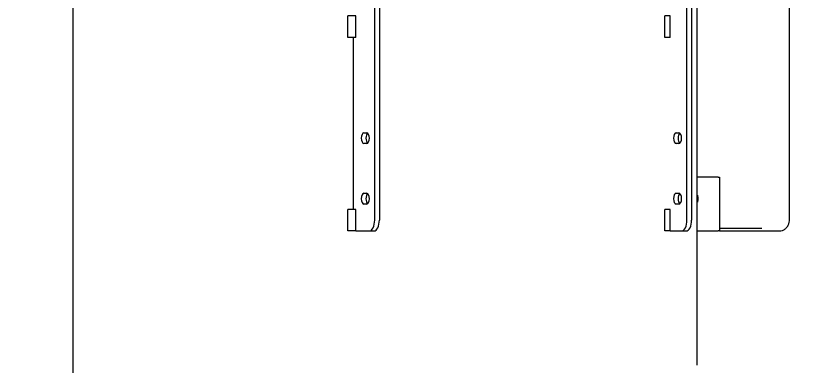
# Model space of a CAD drawing. Header units: inches. Extents: x 12 to 318, y 5 to 204.
# Drawn here: x 37.99 to 74.9, y 51.94 to 68.17 of the extents above; entities that cross this region are included whole.
import ezdxf

# ---------------------------------------------------------------- set-up
doc = ezdxf.new("R2010")
doc.units = ezdxf.units.IN
doc.header["$LTSCALE"] = 9.5
doc.header["$MEASUREMENT"] = 0
for name, color, linetype, lineweight in [('Dimension', 7, 'Continuous', 25), ('Symbol (ANSI)', 7, 'Continuous', 25), ('Visible', 7, 'Continuous', 18)]:
    doc.layers.add(name, color=color, linetype=linetype, lineweight=lineweight)
doc.styles.add('MEMCOR Medium', font='arial.ttf')
doc.styles.add('Standard D-E', font='arial.ttf')
doc.dimstyles.new('Default (ANSI)$7', dxfattribs={"dimscale": 9.5, "dimtxt": 0.15, "dimasz": 0.098425, "dimexe": 0.125, "dimexo": 0.0625, "dimgap": 0.031496, "dimtad": 0, "dimtih": 1, "dimtoh": 1, "dimdec": 4, "dimzin": 3, "dimdsep": 46, "dimlunit": 5, "dimtxsty": 'MEMCOR Medium', "dimcen": 0.09, "dimdle": 0.393701, "dimclrd": 256, "dimclre": 256, "dimclrt": 256, "dimadec": 0, "dimazin": 1, "dimtfac": 0.8, "dimtofl": 0, "dimtmove": 0, "dimatfit": 3, "dimfxl": 1, "dimfrac": 1, "dimtolj": 1, "dimtzin": 4, "dimlwd": -1, "dimlwe": -1, "dimarcsym": 0})
doc.dimstyles.new('in [mm] D-E NeptuneBenson', dxfattribs={"dimscale": 9.5, "dimtxt": 0.15, "dimasz": 0.098425, "dimexe": 0.125, "dimexo": 0.063, "dimgap": 0.031496, "dimtad": 0, "dimtih": 1, "dimtoh": 1, "dimdec": 4, "dimzin": 3, "dimdsep": 46, "dimlunit": 5, "dimtxsty": 'Standard D-E', "dimcen": 0.09, "dimdle": 0.393701, "dimclrd": 256, "dimclre": 256, "dimclrt": 256, "dimadec": 1, "dimazin": 1, "dimtfac": 1, "dimtofl": 0, "dimtmove": 0, "dimatfit": 3, "dimfxl": 1, "dimfrac": 1, "dimtolj": 1, "dimtzin": 4, "dimlwd": -1, "dimlwe": -1, "dimarcsym": 0})

# ---------------------------------------------------------------- blocks, each defined once
blk = doc.blocks.new('*D24')
at = {"layer": 'Defpoints', "color": 0, "transparency": 16777216}
for p in [(21.114, 92.144), (38.75, 92.144), (39.156, 28.314)]:
    blk.add_point(p, dxfattribs=at)
at = {"layer": 'Dimension', "transparency": 16777216}
for p, q in [((38.151, 92.144), (19.926, 92.144)), ((21.114, 91.209), (21.114, 63.209)), ((21.114, 29.249), (21.114, 57.249)), ((38.557, 28.314), (19.926, 28.314))]:
    blk.add_line(p, q, dxfattribs=at)
for points in [[(20.958, 91.209), (21.269, 91.209), (21.114, 92.144)], [(20.958, 29.249), (21.269, 29.249), (21.114, 28.314)]]:
    blk.add_solid(points, dxfattribs=at)
at = {"layer": 'Dimension', "transparency": 16777216, "char_height": 1.425, "attachment_point": 5, "style": 'Standard D-E'}
for s, insert in [('\\A1; 63{\\H1x;\\S13#16;} in', (21.114, 61.997)), ('\\A1;[1621.3 mm]', (21.114, 59.017))]:
    blk.add_mtext(s, dxfattribs=dict(at, insert=insert))

msp = doc.modelspace()

# ---------------------------------------------------------------- linework, layer by layer
at = {"layer": 'Visible'}
for p, q in [((54.667265, 58.674298), (54.667265, 87.424298)), ((54.883771, 87.424298), (54.883771, 58.674298)), ((69.17319, 58.674298), (69.17319, 87.424298)), ((69.389697, 87.424298), (69.389697, 58.674298)), ((40.654811, 40.688875), (40.654811, 82.924298)), ((73.931657, 58.674298), (73.931657, 75.424298)), ((69.654811, 51.935215), (69.654811, 75.067861)), ((53.792265, 68.174298), (53.418814, 68.174298)), ((53.418814, 67.174298), (53.418814, 68.174298)), ((53.792265, 67.174298), (53.792265, 68.174298)), ((68.38664, 68.174298), (68.15277, 68.174298)), ((68.15277, 67.174298), (68.15277, 68.174298)), ((68.38664, 67.174298), (68.38664, 68.174298)), ((53.792265, 67.174298), (53.418814, 67.174298)), ((53.667265, 67.174298), (53.667265, 59.174298)), ((68.38664, 67.174298), (68.15277, 67.174298)), ((54.167265, 62.736798), (54.292265, 62.736798)), ((68.67319, 62.736798), (68.79819, 62.736798)), ((54.292265, 62.236798), (54.167265, 62.236798)), ((68.79819, 62.236798), (68.67319, 62.236798)), ((70.628004, 60.674298), (69.654811, 60.674298)), ((70.628004, 60.674298), (70.686618, 60.674298)), ((70.686618, 60.674298), (70.686618, 58.174298)), ((54.167265, 59.924298), (54.292265, 59.924298)), ((68.67319, 59.924298), (68.79819, 59.924298)), ((54.292265, 59.424298), (54.167265, 59.424298)), ((68.79819, 59.424298), (68.67319, 59.424298)), ((53.792265, 59.174298), (53.418814, 59.174298)), ((53.418814, 58.174298), (53.418814, 59.174298)), ((53.792265, 58.174298), (53.792265, 59.174298)), ((68.38664, 59.174298), (68.15277, 59.174298)), ((68.15277, 58.174298), (68.15277, 59.174298)), ((68.38664, 58.174298), (68.38664, 59.174298)), ((53.792265, 58.174298), (53.418814, 58.174298)), ((53.792265, 58.174298), (54.417265, 58.174298)), ((54.417265, 58.174298), (54.633771, 58.174298)), ((68.38664, 58.174298), (68.15277, 58.174298)), ((68.38664, 58.174298), (68.92319, 58.174298)), ((68.92319, 58.174298), (69.139697, 58.174298)), ((69.654811, 58.174298), (70.628004, 58.174298)), ((70.686618, 58.174298), (70.628004, 58.174298)), ((70.686618, 58.299298), (72.657138, 58.299298)), ((70.686618, 58.174298), (72.822498, 58.174298)), ((72.822498, 58.174298), (73.072559, 58.174298)), ((73.072559, 58.174298), (73.332212, 58.174298)), ((73.332212, 58.174298), (73.465151, 58.174298))]:
    msp.add_line(p, q, dxfattribs=at)
for centre, major_axis, start_param, end_param in [((54.167265, 62.486798), (0, -0.25), 3.141592654, 6.283185307), ((54.292265, 62.486798), (0, 0.25), 3.141592654, 6.283185307), ((68.67319, 62.486798), (0, -0.25), 3.141592654, 6.283185307), ((68.79819, 62.486798), (0, 0.25), 3.141592654, 6.283185307), ((54.383771, 62.486798), (0, 0.25), 0.374734433, 2.766858221), ((68.889697, 62.486798), (0, 0.25), 0.374734433, 2.766858221), ((54.167265, 59.674298), (0, -0.25), 3.141592654, 6.283185307), ((54.383771, 59.674298), (0, 0.25), 0.374734433, 2.766858221), ((54.292265, 59.674298), (0, 0.25), 3.141592654, 6.283185307), ((68.67319, 59.674298), (0, -0.25), 3.141592654, 6.283185307), ((68.889697, 59.674298), (0, 0.25), 0.374734433, 2.766858221), ((68.79819, 59.674298), (0, 0.25), 3.141592654, 6.283185307), ((69.538212, 59.674298), (0, 0.281), 4.780533907, 5.304291465), ((69.538212, 59.674298), (0, 0.281), 4.120486496, 4.780533907), ((54.417265, 58.674298), (0, -0.5), 0, 1.570796327), ((54.633771, 58.674298), (0, -0.5), 0, 1.570796327), ((68.92319, 58.674298), (0, -0.5), 0, 1.570796327), ((69.139697, 58.674298), (0, -0.5), 0, 1.570796327)]:
    msp.add_ellipse(centre, major_axis=major_axis, ratio=0.5, start_param=start_param, end_param=end_param, dxfattribs=at)
for points, weights in [([(69.654811, 59.841985), (69.676008, 59.763119), (69.678386, 59.693432)], [1.00525638969, 1.03511402613, 1]), ([(69.662174, 59.531573), (69.658868, 59.520396), (69.654811, 59.509826)], [1, 1.00849921298, 1.01319197579]), ([(69.678386, 59.693432), (69.68095, 59.618313), (69.662174, 59.531573)], [1, 1.0379548493, 1])]:
    msp.add_rational_spline(points, weights, degree=2, dxfattribs=at)
msp.add_open_spline([(73.465151, 58.174298), (73.513225, 58.174298), (73.561252, 58.182354), (73.65254, 58.213293), (73.695619, 58.236443), (73.774083, 58.295498), (73.808885, 58.332019), (73.866137, 58.413179), (73.888448, 58.457926), (73.919721, 58.551195), (73.928704, 58.599736), (73.931452, 58.65712), (73.931657, 58.665709), (73.931657, 58.674298)], degree=3, knots=[1.570796327, 1.570796327, 1.570796327, 1.570796327, 1.85628195, 1.85628195, 2.148446526, 2.148446526, 2.458040774, 2.458040774, 2.77220004, 2.77220004, 3.086359305, 3.086359305, 3.141592654, 3.141592654, 3.141592654, 3.141592654], dxfattribs=at)

# ---------------------------------------------------------------- dimensions: what is measured, and where the dimension line sits
at = {"layer": 'Dimension'}
dim = msp.add_linear_dim(base=(21.113659, 92.144298), p1=(39.155687, 28.314298), p2=(38.749811, 92.144298), angle=90, text=' <> in\\X[1621.3 mm]', dimstyle='in [mm] D-E NeptuneBenson', override={"dimgap": 0.031496, "dimdec": 4, "dimpost": '', "dimtol": 0, "dimlim": 0, "dimtp": 0, "dimtm": 0, "dimtdec": 2, "dimatfit": 1}, dxfattribs=at)
dim.commit()
dim.dimension.update_dxf_attribs({"geometry": '*D24', "text_midpoint": (21.113659, 60.229298), "dimtype": 160})

# ---------------------------------------------------------------- leaders
at = {"layer": 'Symbol (ANSI)', "annotation_type": 0, "has_hookline": 1, "hookline_direction": 0, "text_width": 26.167122}
msp.add_leader([(69.904811, 45.179472), (75.82651, 51.178138), (77.397634, 57.948012), (78.332674, 57.948012)], dimstyle='Default (ANSI)$7', override={"dimtad": 0}, dxfattribs=at)

doc.saveas('drawing.dxf')
